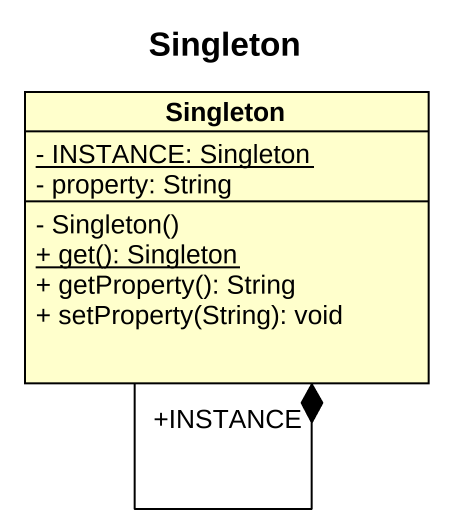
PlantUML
@startuml
title Singleton
hide circle
hide empty members
skinparam classAttributeIconSize 0
class Singleton {
  {static} - INSTANCE: Singleton
  - property: String
  - Singleton()
  {static} + get(): Singleton
  + getProperty(): String
  + setProperty(String): void
}
Singleton "+INSTANCE" --* Singleton
@enduml
